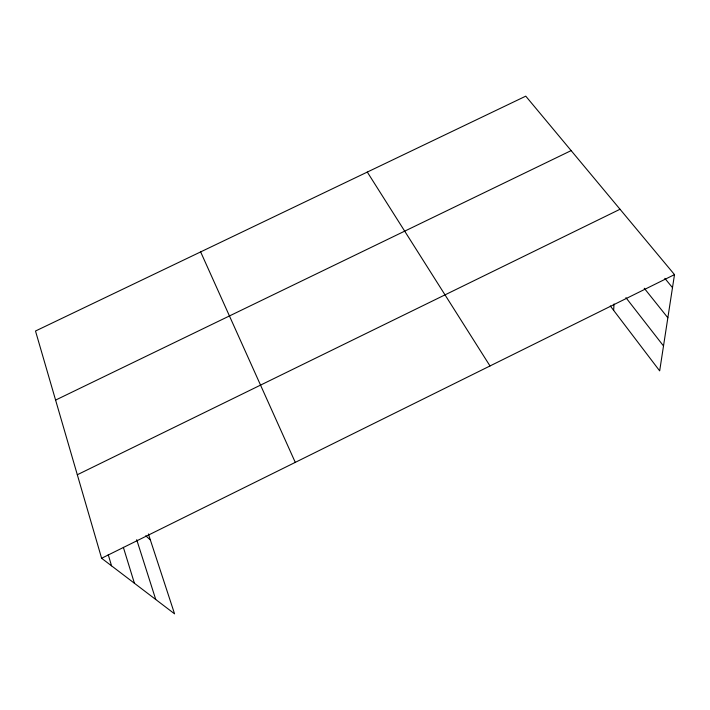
<?xml version="1.0" encoding="UTF-8"?>
<svg xmlns="http://www.w3.org/2000/svg" width="710" height="710" viewBox="0 0 710 710"><rect width="100%" height="100%" fill="white"/><g stroke="black" fill="none" stroke-linecap="round" stroke-linejoin="round"><path stroke-width="1.06" d="M613.635 310.359L614.043 303.96M148.39 533.947L174.562 613.839L101.61 558.264L35.5 331.02L525.764 96.161L674.5 274.61L659.67 370.877L610.298 305.957M101.61 558.264L674.5 274.61M77.31 474.75L620.025 209.255M55.593 400.085L571.142 150.6M145.745 535.81L150.343 539.919M664.835 278.347L672.494 287.656M644.245 288.251L667.853 317.778M625.918 297.659L663.504 345.947M367.301 172.069L490.006 365.961M200.646 251.908L295.28 462.379M136.702 539.689L155.747 599.506M123.362 547.33L134.421 583.265M108.248 554.696L111.541 565.834"/></g></svg>
